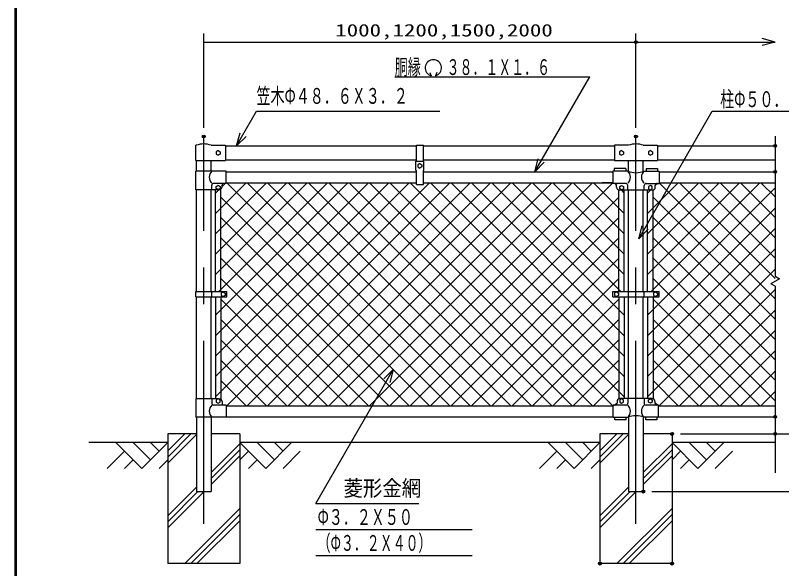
# Model space of a CAD drawing. Units: millimetres, scale not verified. Extents: x -4425 to 4425, y -3150 to 3150.
# Drawn here: x -4050 to -1390, y 88 to 2008 of the extents above; entities that cross this region are included whole.
import ezdxf
from ezdxf.enums import TextEntityAlignment as Align

# ---------------------------------------------------------------- set-up
doc = ezdxf.new("R2010")
doc.units = ezdxf.units.MM
doc.header["$LTSCALE"] = 20
doc.header["$PDMODE"] = 32
doc.header["$PDSIZE"] = 10
doc.linetypes.add('USER1', pattern=[50.8, 31.75, -6.35, 6.35, -6.35])
for name, color, linetype, lineweight in [('0-0_1', 7, 'Continuous', 25), ('0-1_EXTCNT-LMEC0', 1, 'Continuous', 25), ('0-5_WAKU', 7, 'Continuous', 25)]:
    doc.layers.add(name, color=color, linetype=linetype, lineweight=lineweight)
doc.layers.add('0-3_DEFPOINTS', color=7, linetype='Continuous')
doc.styles.add('ＭＳ ゴシック', font='')
doc.styles.get('ＭＳ ゴシック').set_extended_font_data('MS Gothic')

msp = doc.modelspace()

# ---------------------------------------------------------------- linework, layer by layer
at = {"layer": '0-0_1'}
for p, q in [((-3395.85, 1915.12), (-1895.85, 1915.12)), ((-3421.25, 1557.12), (-3423.25, 1557.12)), ((-3423.25, 1504.52), (-3423.25, 1557.12)), ((-3370.45, 1557.12), (-3320.85, 1557.12)), ((-3320.85, 1557.12), (-3320.85, 1504.52)), ((-3320.85, 1555.12), (-2657.98, 1555.12)), ((-2657.98, 1557.12), (-2633.73, 1557.12)), ((-2657.98, 1501.52), (-2657.98, 1557.12)), ((-2633.73, 1501.52), (-2633.73, 1557.12)), ((-2633.73, 1555.12), (-1970.85, 1555.12)), ((-1921.25, 1557.12), (-1970.85, 1557.12)), ((-1970.85, 1557.12), (-1970.85, 1504.52)), ((-1870.45, 1557.12), (-1820.85, 1557.12)), ((-1820.85, 1557.12), (-1820.85, 1504.52)), ((-1820.85, 1555.12), (-1412.74, 1555.12)), ((-3345.85, 1538.82), (-3352.78, 1534.82)), ((-3352.78, 1534.82), (-3352.78, 1526.82)), ((-3352.78, 1526.82), (-3345.85, 1522.82)), ((-3345.85, 1538.82), (-3338.93, 1534.82)), ((-3338.93, 1526.82), (-3345.85, 1522.82)), ((-3338.93, 1534.82), (-3338.93, 1526.82)), ((-1945.85, 1538.82), (-1952.78, 1534.82)), ((-1952.78, 1534.82), (-1952.78, 1526.82)), ((-1952.78, 1526.82), (-1945.85, 1522.82)), ((-1945.85, 1538.82), (-1938.93, 1534.82)), ((-1938.93, 1526.82), (-1945.85, 1522.82)), ((-1938.93, 1534.82), (-1938.93, 1526.82)), ((-1845.85, 1538.82), (-1852.78, 1534.82)), ((-1852.78, 1534.82), (-1852.78, 1526.82)), ((-1852.78, 1526.82), (-1845.85, 1522.82)), ((-1845.85, 1538.82), (-1838.93, 1534.82)), ((-1838.93, 1526.82), (-1845.85, 1522.82)), ((-1838.93, 1534.82), (-1838.93, 1526.82)), ((-3423.25, 1504.52), (-3320.85, 1504.52)), ((-3421.25, 1467.12), (-3421.25, 1504.52)), ((-3370.45, 1467.12), (-3370.45, 1504.52)), ((-3320.85, 1506.52), (-2657.98, 1506.52)), ((-2659.98, 1470.12), (-2659.98, 1501.52)), ((-2659.98, 1501.52), (-2631.73, 1501.52)), ((-2645.85, 1493.82), (-2652.78, 1489.82)), ((-2652.78, 1489.82), (-2652.78, 1481.82)), ((-2645.85, 1493.82), (-2638.93, 1489.82)), ((-2638.93, 1489.82), (-2638.93, 1481.82)), ((-2633.73, 1506.52), (-1970.85, 1506.52)), ((-2631.73, 1470.12), (-2631.73, 1501.52)), ((-1970.85, 1504.52), (-1820.85, 1504.52)), ((-1921.27, 1466.62), (-1921.27, 1504.54)), ((-1870.45, 1469.12), (-1870.45, 1504.52)), ((-1870.44, 1466.62), (-1870.44, 1504.54)), ((-1820.85, 1506.52), (-1412.74, 1506.52)), ((-3423.25, 1402.99), (-3423.25, 1467.12)), ((-3317.61, 1467.12), (-3423.25, 1467.12)), ((-3317.61, 1425.02), (-3317.61, 1467.12)), ((-3317.61, 1465.12), (-2657.98, 1465.12)), ((-2659.98, 1470.12), (-2657.98, 1470.12)), ((-2657.98, 1421.02), (-2657.98, 1470.12)), ((-2652.78, 1481.82), (-2645.85, 1477.82)), ((-2638.93, 1481.82), (-2645.85, 1477.82)), ((-2633.73, 1470.12), (-2631.73, 1470.12)), ((-2633.73, 1421.02), (-2633.73, 1470.12)), ((-2633.73, 1465.12), (-1976.11, 1465.12)), ((-1924.5, 1467.62), (-1976.11, 1467.63)), ((-1976.11, 1467.63), (-1976.11, 1424.49)), ((-1930.96, 1476.96), (-1930.96, 1467.63)), ((-1860.75, 1476.96), (-1860.75, 1467.63)), ((-1860.75, 1476.96), (-1820.63, 1476.96)), ((-1820.63, 1476.96), (-1820.62, 1467.63)), ((-1815.61, 1465.12), (-1412.74, 1465.12)), ((-3367.99, 1402.99), (-3367.99, 1418.16)), ((-3367.99, 1402.99), (-3367.99, 1418.16)), ((-3317.61, 1425.02), (-3361.13, 1425.02)), ((-3352.22, 1414.5), (-3345.85, 1418.17)), ((-3352.22, 1407.15), (-3352.22, 1414.5)), ((-3345.85, 1418.17), (-3339.49, 1414.5)), ((-3339.49, 1414.5), (-3339.49, 1407.15)), ((-3332.3, 1412.78), (-3332.3, 1418.16)), ((-3332.3, 1412.78), (-3332.3, 1418.16)), ((-3317.61, 1427.02), (-2657.98, 1427.02)), ((-2657.98, 1421.02), (-2633.73, 1421.02)), ((-2633.73, 1427.02), (-1976.11, 1427.02)), ((-1976.11, 1427), (-2013.25, 1427)), ((-1931.52, 1424.49), (-1976.11, 1424.49)), ((-1962.93, 1411.45), (-1962.93, 1417.47)), ((-1952.37, 1413.71), (-1945.85, 1417.47)), ((-1952.37, 1406.18), (-1952.37, 1413.71)), ((-1945.85, 1417.47), (-1939.33, 1413.71)), ((-1939.33, 1413.71), (-1939.33, 1406.18)), ((-1924.49, 1401.42), (-1924.5, 1417.47)), ((-1867.21, 1401.42), (-1867.21, 1417.47)), ((-1860.19, 1424.49), (-1815.6, 1424.5)), ((-1845.86, 1417.48), (-1852.38, 1413.71)), ((-1852.38, 1413.71), (-1852.38, 1406.18)), ((-1839.34, 1413.72), (-1845.86, 1417.48)), ((-1839.33, 1406.19), (-1839.34, 1413.72)), ((-1828.78, 1411.46), (-1828.78, 1417.48)), ((-1815.6, 1427.02), (-1412.74, 1427.02)), ((-3342.09, 1402.99), (-3423.25, 1402.99)), ((-3421.25, 1049.62), (-3421.25, 1402.99)), ((-3370.45, 1049.62), (-3370.45, 1402.99)), ((-3355.35, 1049.62), (-3355.35, 1402.99)), ((-3345.85, 1403.47), (-3352.22, 1407.15)), ((-3339.49, 1407.15), (-3345.85, 1403.47)), ((-3336.35, 1049.62), (-3336.35, 1404.84)), ((-1955.35, 1049.62), (-1955.35, 1401.72)), ((-1838.81, 1401.42), (-1952.98, 1401.42)), ((-1945.85, 1402.41), (-1952.37, 1406.18)), ((-1939.33, 1406.18), (-1945.85, 1402.41)), ((-1936.35, 1049.62), (-1936.35, 1401.42)), ((-1921.25, 1049.62), (-1921.25, 1401.42)), ((-1870.45, 1049.62), (-1870.45, 1401.42)), ((-1855.35, 1049.62), (-1855.35, 1401.42)), ((-1852.38, 1406.18), (-1845.85, 1402.42)), ((-1845.85, 1402.42), (-1839.33, 1406.19)), ((-1836.35, 1049.62), (-1836.35, 1401.73)), ((-3423.25, 1049.62), (-3315.85, 1049.62)), ((-3423.25, 1030.62), (-3423.25, 1049.62)), ((-3368.85, 1049.62), (-3368.85, 1030.62)), ((-3328.59, 1048.12), (-3335.52, 1044.12)), ((-3335.52, 1044.12), (-3335.52, 1036.12)), ((-3328.59, 1048.12), (-3321.66, 1044.12)), ((-3321.66, 1044.12), (-3321.66, 1036.12)), ((-3315.85, 1030.62), (-3315.85, 1049.62)), ((-1975.85, 1049.62), (-1815.85, 1049.62)), ((-1975.85, 1030.62), (-1975.85, 1049.62)), ((-1963.12, 1048.12), (-1970.04, 1044.12)), ((-1970.04, 1044.12), (-1970.04, 1036.12)), ((-1963.12, 1048.12), (-1956.19, 1044.12)), ((-1956.19, 1044.12), (-1956.19, 1036.12)), ((-1922.85, 1049.62), (-1922.85, 1030.62)), ((-1868.85, 1049.62), (-1868.85, 1030.62)), ((-1828.59, 1048.12), (-1835.52, 1044.12)), ((-1835.52, 1044.12), (-1835.52, 1036.12)), ((-1828.59, 1048.12), (-1821.66, 1044.12)), ((-1821.66, 1044.12), (-1821.66, 1036.12)), ((-1815.85, 1030.62), (-1815.85, 1049.62)), ((-3423.25, 1030.62), (-3315.85, 1030.62)), ((-3421.25, 677.25), (-3421.25, 1030.62)), ((-3370.45, 677.25), (-3370.45, 1030.62)), ((-3355.35, 1030.62), (-3355.35, 677.25)), ((-3336.35, 1030.62), (-3336.35, 675.39)), ((-3335.52, 1036.12), (-3328.59, 1032.12)), ((-3321.66, 1036.12), (-3328.59, 1032.12)), ((-1975.85, 1030.62), (-1815.85, 1030.62)), ((-1970.04, 1036.12), (-1963.12, 1032.12)), ((-1956.19, 1036.12), (-1963.12, 1032.12)), ((-1955.35, 1030.62), (-1955.35, 677.16)), ((-1936.35, 1030.62), (-1936.35, 677.84)), ((-1921.25, 677.84), (-1921.25, 1030.62)), ((-1870.45, 677.84), (-1870.45, 1030.62)), ((-1855.35, 1030.62), (-1855.35, 677.84)), ((-1836.35, 1030.62), (-1836.35, 677.16)), ((-1835.52, 1036.12), (-1828.59, 1032.12)), ((-1821.66, 1036.12), (-1828.59, 1032.12)), ((-3423.25, 677.25), (-3423.25, 613.12)), ((-3342.09, 677.25), (-3423.25, 677.25)), ((-3367.99, 677.25), (-3367.99, 662.07)), ((-3367.98, 677.25), (-3367.98, 662.07)), ((-3345.85, 662.07), (-3339.49, 665.74)), ((-3339.49, 665.74), (-3339.49, 673.09)), ((-3332.3, 667.46), (-3332.3, 662.07)), ((-3332.3, 667.46), (-3332.3, 662.07)), ((-1961.61, 668), (-1961.61, 662.1)), ((-1945.85, 676.86), (-1952.25, 673.17)), ((-1952.25, 673.17), (-1952.25, 665.79)), ((-1952.25, 665.79), (-1945.85, 662.1)), ((-1839.93, 677.84), (-1951.85, 677.84)), ((-1939.46, 673.17), (-1945.85, 676.86)), ((-1945.85, 662.1), (-1939.46, 665.79)), ((-1939.46, 665.79), (-1939.46, 673.17)), ((-1923.93, 677.84), (-1923.93, 662.1)), ((-1867.78, 677.84), (-1867.78, 662.1)), ((-1852.25, 673.17), (-1845.85, 676.86)), ((-1852.25, 665.79), (-1852.25, 673.17)), ((-1845.85, 662.1), (-1852.25, 665.79)), ((-1845.85, 676.86), (-1839.46, 673.17)), ((-1839.46, 665.79), (-1845.85, 662.1)), ((-1839.46, 673.17), (-1839.46, 665.79)), ((-1830.1, 668), (-1830.1, 662.1)), ((-3317.61, 655.22), (-3361.13, 655.22)), ((-3317.61, 655.22), (-3317.61, 613.12)), ((-3317.61, 653.22), (-1974.52, 653.22)), ((-1930.81, 655.22), (-1974.52, 655.22)), ((-1974.52, 612.93), (-1974.52, 655.22)), ((-1817.18, 655.22), (-1860.9, 655.22)), ((-1817.18, 612.93), (-1817.18, 655.22)), ((-1817.18, 653.22), (-1412.74, 653.22)), ((-3317.61, 613.12), (-3423.25, 613.12)), ((-3421.25, 613.12), (-3421.25, 355.12)), ((-3370.45, 613.12), (-3370.45, 355.12)), ((-3317.61, 615.12), (-1974.52, 615.12)), ((-1974.52, 612.93), (-1923.94, 612.93)), ((-1930.27, 603.79), (-1930.27, 612.93)), ((-1921.25, 613.24), (-1921.25, 355.12)), ((-1870.45, 613.24), (-1870.45, 355.12)), ((-1817.18, 612.93), (-1867.77, 612.93)), ((-1861.44, 603.79), (-1861.44, 612.93)), ((-1822.1, 603.79), (-1822.1, 612.93)), ((-1817.18, 615.12), (-1412.74, 615.12)), ((-1822.1, 603.79), (-1861.44, 603.79)), ((-3421.25, 555.12), (-3520.85, 555.12)), ((-3520.85, 555.12), (-3520.85, 105.12)), ((-3270.85, 555.12), (-3370.45, 555.12)), ((-3270.85, 555.12), (-3270.85, 105.12)), ((-1921.25, 555.12), (-2020.85, 555.12)), ((-2020.85, 555.12), (-2020.85, 105.12)), ((-1770.85, 555.12), (-1870.45, 555.12)), ((-1770.85, 555.12), (-1770.85, 105.12)), ((-3520.85, 525.12), (-3795.16, 525.12)), ((-2020.85, 525.12), (-3270.85, 525.12)), ((-1412.74, 525.12), (-1770.85, 525.12)), ((-3421.25, 355.12), (-3370.45, 355.12)), ((-1921.25, 355.12), (-1870.45, 355.12)), ((-3270.85, 105.12), (-3520.85, 105.12)), ((-1770.85, 105.12), (-2020.85, 105.12))]:
    msp.add_line(p, q, dxfattribs=at)
at = {"layer": '0-0_1', "color": 2}
for p, q in [((-1895.85, 1915.12), (-1412.74, 1915.12)), ((-1412.74, 1915.12), (-1457.74, 1927.18)), ((-1412.74, 1915.12), (-1457.74, 1903.06)), ((-2611, 1810.13), (-2606.63, 1798.12)), ((-2587.28, 1810.13), (-2591.65, 1798.12)), ((-2732.74, 1795.12), (-2056.52, 1795.12)), ((-2247.04, 1465.12), (-2056.52, 1795.12)), ((-3282.03, 1555.12), (-3212.74, 1675.12)), ((-3212.74, 1675.12), (-2576.01, 1675.12)), ((-1886.4, 1232.97), (-1631.13, 1675.12)), ((-1631.13, 1675.12), (-1054.64, 1675.12)), ((-3282.03, 1555.12), (-3269.97, 1600.12)), ((-3282.03, 1555.12), (-3249.08, 1588.06)), ((-1412.74, 1588.37), (-1412.74, 1102.44)), ((-2247.04, 1465.12), (-2234.99, 1510.12)), ((-2247.04, 1465.12), (-2214.1, 1498.06)), ((-1886.4, 1232.97), (-1874.35, 1277.97)), ((-1886.4, 1232.97), (-1853.46, 1265.91)), ((-1397.74, 1093.78), (-1427.74, 1076.46)), ((-1412.74, 1102.44), (-1397.74, 1093.78)), ((-1412.74, 1067.8), (-1427.74, 1076.46)), ((-1412.74, 1067.8), (-1412.74, 420.25)), ((-3007.13, 313.58), (-2738.37, 779.08)), ((-2738.37, 779.08), (-2771.31, 746.14)), ((-2738.37, 779.08), (-2750.43, 734.08)), ((-3520.85, 475.12), (-3440.85, 555.12)), ((-3462.07, 555.12), (-3520.85, 496.33)), ((-3421.25, 553.5), (-3520.85, 453.9)), ((-1962.07, 555.12), (-2020.85, 496.33)), ((-2020.85, 475.12), (-1940.85, 555.12)), ((-1921.25, 553.5), (-2020.85, 453.9)), ((-3270.85, 521.33), (-3370.45, 421.73)), ((-1770.85, 521.33), (-1870.45, 421.73)), ((-3370.45, 400.52), (-3270.85, 500.12)), ((-3270.85, 478.9), (-3370.45, 379.3)), ((-1870.45, 400.52), (-1770.85, 500.12)), ((-1770.85, 478.9), (-1870.45, 379.3)), ((-3421.25, 370.93), (-3520.85, 271.33)), ((-3520.85, 250.12), (-3415.85, 355.12)), ((-3395.85, 353.9), (-3520.85, 228.9)), ((-1921.25, 370.93), (-2020.85, 271.33)), ((-2020.85, 250.12), (-1915.85, 355.12)), ((-1895.85, 353.9), (-2020.85, 228.9)), ((-3270.85, 296.33), (-3462.07, 105.12)), ((-3007.13, 313.58), (-2649.86, 313.58)), ((-1770.85, 296.33), (-1962.07, 105.12)), ((-3440.85, 105.12), (-3270.85, 275.12)), ((-1940.85, 105.12), (-1770.85, 275.12)), ((-3270.85, 253.9), (-3419.64, 105.12)), ((-1770.85, 253.9), (-1919.64, 105.12)), ((-3007.13, 223.58), (-2464.26, 223.58)), ((-3007.13, 133.58), (-2464.26, 133.58))]:
    msp.add_line(p, q, dxfattribs=at)
at = {"layer": '0-0_1', "color": 3, "linetype": 'USER1'}
for p, q in [((-3395.85, 243.65), (-3395.85, 1587.57)), ((-1895.85, 243.65), (-1895.85, 1587.57))]:
    msp.add_line(p, q, dxfattribs=at)
at = {"layer": '0-0_1', "color": 4}
for p, q in [((-3355.35, 684.17), (-2612.51, 1427.02)), ((-3355.35, 754.88), (-2683.22, 1427.02)), ((-3355.35, 825.59), (-2753.93, 1427.02)), ((-3355.35, 896.3), (-2824.64, 1427.02)), ((-3355.35, 967.01), (-2895.35, 1427.02)), ((-3355.35, 1108.44), (-3036.77, 1427.02)), ((-3355.35, 1179.15), (-3107.48, 1427.02)), ((-3355.35, 1249.86), (-3178.19, 1427.02)), ((-3355.35, 1320.57), (-3248.9, 1427.02)), ((-3343.46, 1049.62), (-2966.06, 1427.02)), ((-3332.3, 1414.33), (-3321.61, 1425.02)), ((-3315.6, 1427.02), (-2541.8, 653.22)), ((-3315.6, 653.22), (-2541.8, 1427.02)), ((-3244.89, 1427.02), (-2471.09, 653.22)), ((-3244.89, 653.22), (-2471.09, 1427.02)), ((-3174.18, 1427.02), (-2400.38, 653.22)), ((-3174.18, 653.22), (-2400.38, 1427.02)), ((-3103.46, 1427.02), (-2329.66, 653.22)), ((-3103.46, 653.22), (-2329.66, 1427.02)), ((-3032.75, 1427.02), (-2258.95, 653.22)), ((-3032.75, 653.22), (-2258.95, 1427.02)), ((-2962.04, 1427.02), (-2188.24, 653.22)), ((-2962.04, 653.22), (-2188.24, 1427.02)), ((-2891.33, 1427.02), (-2117.53, 653.22)), ((-2891.33, 653.22), (-2117.53, 1427.02)), ((-2820.62, 1427.02), (-2046.82, 653.22)), ((-2820.62, 653.22), (-2046.82, 1427.02)), ((-2749.91, 1427.02), (-1976.11, 653.22)), ((-2749.91, 653.22), (-1976.11, 1427.02)), ((-2679.2, 1427.02), (-1936.35, 684.17)), ((-2608.49, 1427.02), (-1936.35, 754.88)), ((-2537.78, 1427.02), (-1936.35, 825.59)), ((-2467.07, 1427.02), (-1936.35, 896.3)), ((-2396.36, 1427.02), (-1936.35, 967.01)), ((-2325.65, 1427.02), (-1948.25, 1049.62)), ((-2254.94, 1427.02), (-1936.35, 1108.44)), ((-2184.23, 1427.02), (-1936.35, 1179.15)), ((-2113.52, 1427.02), (-1936.35, 1249.86)), ((-2042.8, 1427.02), (-1936.35, 1320.57)), ((-1969.57, 1424.49), (-1962.95, 1417.87)), ((-1748.9, 1427.02), (-1855.35, 1320.57)), ((-1678.19, 1427.02), (-1855.35, 1249.86)), ((-1607.48, 1427.02), (-1855.35, 1179.15)), ((-1536.77, 1427.02), (-1855.35, 1108.44)), ((-1412.74, 1409.62), (-1855.35, 967.01)), ((-1466.06, 1427.02), (-1843.46, 1049.62)), ((-1821.75, 1424.5), (-1828.78, 1417.56)), ((-1412.74, 1024.16), (-1815.6, 1427.02)), ((-1412.74, 1094.88), (-1744.89, 1427.02)), ((-1412.74, 1165.59), (-1674.18, 1427.02)), ((-1412.74, 1236.3), (-1603.46, 1427.02)), ((-1412.74, 1307.01), (-1532.75, 1427.02)), ((-1412.74, 1377.72), (-1462.04, 1427.02)), ((-3355.35, 1391.28), (-3343.64, 1402.99)), ((-1946.49, 1401.42), (-1936.35, 1391.28)), ((-1845.1, 1401.42), (-1855.35, 1391.28)), ((-3336.35, 1377.06), (-2612.51, 653.22)), ((-2679.2, 653.22), (-1955.35, 1377.06)), ((-1412.74, 953.45), (-1836.35, 1377.06)), ((-1412.74, 1338.91), (-1855.35, 896.3)), ((-3336.35, 1306.35), (-2683.22, 653.22)), ((-2608.49, 653.22), (-1955.35, 1306.35)), ((-1412.74, 882.74), (-1836.35, 1306.35)), ((-1412.74, 1268.2), (-1855.35, 825.59)), ((-3336.35, 1235.64), (-2753.93, 653.22)), ((-2537.78, 653.22), (-1955.35, 1235.64)), ((-1412.74, 812.03), (-1836.35, 1235.64)), ((-1412.74, 1197.49), (-1855.35, 754.88)), ((-3336.35, 1164.93), (-2824.64, 653.22)), ((-2467.07, 653.22), (-1955.35, 1164.93)), ((-1412.74, 741.32), (-1836.35, 1164.93)), ((-1412.74, 1126.78), (-1855.35, 684.17)), ((-3336.35, 1094.22), (-2895.35, 653.22)), ((-2396.36, 653.22), (-1955.35, 1094.22)), ((-1412.74, 670.61), (-1836.35, 1094.22)), ((-1412.74, 1056.07), (-1815.6, 653.22)), ((-3336.35, 1023.51), (-2966.06, 653.22)), ((-2325.65, 653.22), (-1955.35, 1023.51)), ((-1466.06, 653.22), (-1836.35, 1023.51)), ((-1412.74, 985.36), (-1744.89, 653.22)), ((-3336.35, 952.8), (-3036.77, 653.22)), ((-2254.94, 653.22), (-1955.35, 952.8)), ((-1536.77, 653.22), (-1836.35, 952.8)), ((-1412.74, 914.65), (-1674.18, 653.22)), ((-3336.35, 882.09), (-3107.48, 653.22)), ((-2184.23, 653.22), (-1955.35, 882.09)), ((-1607.48, 653.22), (-1836.35, 882.09)), ((-1412.74, 843.94), (-1603.46, 653.22)), ((-3336.35, 811.38), (-3178.19, 653.22)), ((-2113.52, 653.22), (-1955.35, 811.38)), ((-1678.19, 653.22), (-1836.35, 811.38)), ((-1412.74, 773.23), (-1532.75, 653.22)), ((-3336.35, 740.67), (-3248.9, 653.22)), ((-2042.8, 653.22), (-1955.35, 740.67)), ((-1748.9, 653.22), (-1836.35, 740.67)), ((-1412.74, 702.52), (-1462.04, 653.22)), ((-1970.09, 655.22), (-1961.61, 663.7)), ((-1821.61, 655.22), (-1830.1, 663.7)), ((-3700.85, 525.12), (-3610.85, 435.12)), ((-3640.85, 525.12), (-3580.85, 465.12)), ((-3520.85, 525.12), (-3610.85, 435.12)), ((-3580.85, 525.12), (-3550.85, 495.12)), ((-3270.85, 525.12), (-3180.85, 435.12)), ((-3210.85, 525.12), (-3150.85, 465.12)), ((-3090.85, 525.12), (-3180.85, 435.12)), ((-3150.85, 525.12), (-3120.85, 495.12)), ((-2200.85, 525.12), (-2110.85, 435.12)), ((-2140.85, 525.12), (-2080.85, 465.12)), ((-2020.85, 525.12), (-2110.85, 435.12)), ((-2080.85, 525.12), (-2050.85, 495.12)), ((-1770.85, 525.12), (-1680.85, 435.12)), ((-1710.85, 525.12), (-1650.85, 465.12)), ((-1590.85, 525.12), (-1680.85, 435.12)), ((-1650.85, 525.12), (-1620.85, 495.12)), ((-3670.85, 495.12), (-3730.85, 435.12)), ((-3240.85, 495.12), (-3270.85, 465.12)), ((-3060.85, 495.12), (-3120.85, 435.12)), ((-2170.85, 495.12), (-2230.85, 435.12)), ((-1740.85, 495.12), (-1770.85, 465.12)), ((-1560.85, 495.12), (-1620.85, 435.12)), ((-3640.85, 465.12), (-3670.85, 435.12)), ((-3520.85, 465.12), (-3550.85, 435.12)), ((-3210.85, 465.12), (-3240.85, 435.12)), ((-2140.85, 465.12), (-2170.85, 435.12)), ((-2020.85, 465.12), (-2050.85, 435.12)), ((-1710.85, 465.12), (-1740.85, 435.12))]:
    msp.add_line(p, q, dxfattribs=at)
at = {"layer": '0-0_1'}
for points in [[(-1930.96, 1476.96), (-1971.09, 1476.96), (-1971.09, 1467.63)], [(-1867.21, 1467.62), (-1815.61, 1467.64), (-1815.6, 1424.5)], [(-3339.49, 673.09), (-3345.85, 676.76), (-3352.22, 673.09)], [(-3352.22, 673.09), (-3352.22, 665.74), (-3345.85, 662.07)], [(-1930.27, 603.79), (-1969.61, 603.79), (-1969.61, 612.93)]]:
    msp.add_lwpolyline(points, dxfattribs=at)
at = {"layer": '0-0_1', "color": 2}
msp.add_arc((-2599.14, 1825.62), 28.5, 285.23578, 254.76438, dxfattribs=at)
at = {"layer": '0-0_1'}
for centre, radius, start, end in [((-3395.85, 1490.83), 70.98, 69.03345, 110.9667), ((-1895.85, 1490.83), 70.98, 69.03345, 110.9667), ((-3348.37, 1446.12), 28.73, 133.06355, 226.94358), ((-1944.44, 1446.35), 29.15, 313.11304, 46.84253), ((-1895.86, 1536.99), 75.05, 247.56669, 292.44657), ((-1849.6, 1446.38), 27.6, 129.64224, 230.53066), ((-3361.13, 1418.16), 6.85, 90, 180), ((-3342.09, 1412.78), 9.79, 270, 0), ((-3325.45, 1418.16), 6.85, 90, 180), ((-1969.96, 1417.47), 7.02, 0, 90), ((-1952.9, 1411.45), 10.03, 180, 270), ((-1931.52, 1417.47), 7.02, 0, 90), ((-1860.19, 1417.47), 7.02, 90, 180), ((-1838.81, 1411.46), 10.03, 270.00679, 0.00679), ((-1821.75, 1417.48), 7.02, 90.00679, 180.00679), ((-3342.09, 667.46), 9.79, 0, 90), ((-1951.78, 668), 9.83, 90, 180), ((-1839.93, 668), 9.83, 0, 90), ((-3348.37, 634.11), 28.73, 133.0545, 226.94916), ((-3361.13, 662.07), 6.85, 180, 270), ((-3325.44, 662.07), 6.85, 180, 270), ((-1968.49, 662.1), 6.88, 270, 0), ((-1930.81, 662.1), 6.88, 270, 0), ((-1943.49, 633.78), 28.59, 313.16397, 46.88045), ((-1848.22, 633.79), 28.58, 133.11304, 226.84253), ((-1860.9, 662.1), 6.88, 180, 270), ((-1823.21, 662.1), 6.88, 180, 270), ((-1895.85, 544.94), 73.57, 67.55891, 112.44109)]:
    msp.add_arc(centre, radius, start, end, dxfattribs=at)
at = {"layer": '0-1_EXTCNT-LMEC0'}
for p, q in [((-3395.85, 1617.57), (-3395.85, 1945.12)), ((-1895.85, 1617.57), (-1895.85, 1945.12)), ((-1740.85, 555.12), (-1262.74, 555.12)), ((-1740.85, 555.12), (-1263.2, 555.12)), ((-1840.45, 355.12), (-1263.2, 355.12)), ((-1840.45, 355.12), (-902.74, 355.12))]:
    msp.add_line(p, q, dxfattribs=at)
at = {"layer": '0-1_EXTCNT-LMEC0', "color": 2}
msp.add_line((-3350.85, 1915.12), (-1940.85, 1915.12), dxfattribs=at)
at = {"layer": '0-3_DEFPOINTS'}
for p in [(-1895.85, 1915.12), (-3395.85, 1587.57), (-1895.85, 1587.57), (-1412.74, 1555.12), (-1412.74, 1465.12), (-1412.74, 615.12), (-1770.85, 555.12), (-1412.74, 555.12), (-1870.45, 355.12), (-2020.85, 105.12), (-1770.85, 105.12)]:
    msp.add_point(p, dxfattribs=at)
at = {"layer": '0-5_WAKU'}
msp.add_line((-4047.8, -2922.97), (-4047.8, 2923.03), dxfattribs=at)
msp.add_lwpolyline([(-4049.8, 2925.03), (4200.2, 2925.03), (4200.2, -2924.97), (-4049.8, -2924.97)], close=True, dxfattribs=at)
msp.add_lwpolyline([(-4045.8, -2920.97), (-4045.8, 2921.03), (4196.2, 2921.03)], dxfattribs=at)

# ---------------------------------------------------------------- texts
at = {"layer": '0-0_1', "style": 'ＭＳ ゴシック'}
for s, width, p in [('胴縁\u3000\u3000３８．１Ｘ１．６', 0.6, (-2732.74, 1784.57)), ('笠木Φ４８．６Ｘ３．２', 0.65, (-3212.74, 1684.57)), ('柱Φ５０．８Ｘ２．３', 0.65, (-1603.65, 1673.21)), ('菱形金網', 0.9, (-2910.71, 323.03)), ('Φ３．２Ｘ５０', 0.65, (-3000.71, 223.03)), ('（Φ３．２Ｘ４０）', 0.6, (-3000.71, 133.03))]:
    msp.add_text(s, height=54.84, dxfattribs=dict(at, width=width)).set_placement(p, align=Align.BOTTOM_LEFT)
at = {"layer": '0-1_EXTCNT-LMEC0', "color": 3, "style": 'ＭＳ ゴシック', "width": 1.35}
msp.add_text('1000,1200,1500,2000', height=43.26, dxfattribs=at).set_placement((-2939.48, 1921.79), align=Align.BOTTOM_LEFT)

doc.saveas('drawing.dxf')
